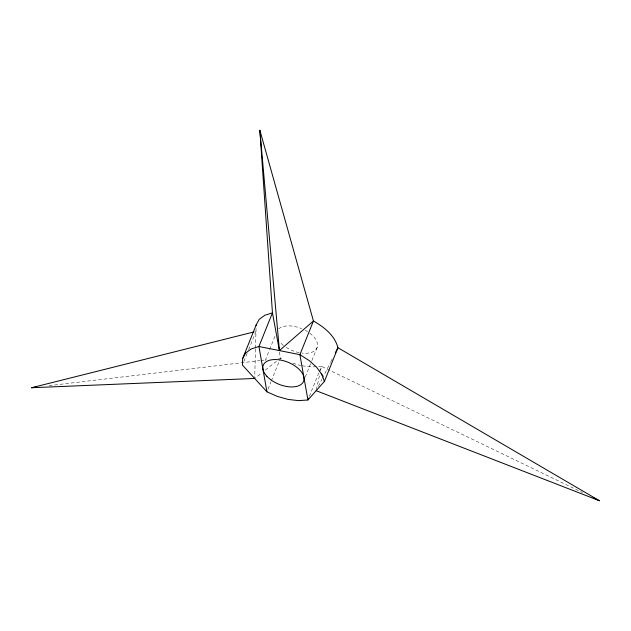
<?xml version="1.0" encoding="UTF-8"?>
<svg xmlns="http://www.w3.org/2000/svg" width="631" height="631" viewBox="0 0 631 631"><rect width="100%" height="100%" fill="white"/><g stroke="black" fill="none" stroke-linecap="round" stroke-linejoin="round"><path stroke-width="0.47" stroke-dasharray="3.15 2.37" d="M255.492 349.061L254.687 378.458L261.518 373.087M255.516 348.083L256.06 328.538M316.376 389.753L319.633 374.751M320.445 371.004L321.463 366.319L582.626 492.606M243.897 361.445L247.194 353.257M248.653 349.621L255.973 331.425M265.225 360.459L269.248 350.45M269.611 349.542L275.1 335.897M268.041 389.098L270.967 381.818M271.338 380.903L280.479 358.163L279.281 351.412M305.278 376.928L311.493 361.46M311.864 360.553L317.346 346.9M309.395 396.339L318.9 372.684M319.27 371.777L321.463 366.319L312.037 366.966L301.594 365.743M318.387 386.306L321.944 379.294M322.386 378.419L330.384 362.636M330.833 361.76L333.05 357.375M265.312 370.097L276.686 361.145M49.123 385.651L259.98 360.601M260.95 360.482L266.81 359.788M278.523 358.392L280.479 358.163L282.152 358.905M292.894 363.322L300.719 365.499M309.805 333.215A21.706 11.918 21.9 0 1 317.101 347.649A21.706 11.918 21.9 0 1 301.926 353.084M299.275 352.658A21.706 11.918 21.9 0 1 285.551 346.979M283.414 345.417A21.706 11.918 21.9 0 1 280.369 342.586M278.626 328.925A21.706 11.918 21.9 0 1 301.784 328.68M305.191 330.289A21.706 11.918 21.9 0 1 307.589 331.685"/><path stroke-width="0.95" d="M266.945 391.827L258.915 346.506L272.45 312.842L264.697 315.311L259.144 319.436L256.17 324.926L242.635 358.589L242.438 365.089L266.945 391.827L277.293 396.402L288.059 399.407L298.51 400.63L307.928 399.983L324.405 381.4L337.94 347.736C334.793 335.353 324.011 327.055 313.433 320.998L259.862 130.254L272.45 312.842L279.407 350.584L313.433 320.998L299.899 354.661L307.928 399.983L308.662 398.161M256.147 325.651L256.17 324.926M335.274 352.997L337.94 347.736L599.45 500.746L316.17 390.692M242.635 358.589L245.609 353.1L251.162 348.975L258.915 346.506L299.899 354.661L309.127 360.506L316.596 367.226L321.81 374.349L324.405 381.4M254.687 378.458L31.55 387.734L254.056 331.906M31.55 387.734L36.432 387.158M593.25 497.749L599.45 500.746M321.226 373.552L322.102 375.137M259.862 130.254L279.407 350.584M266.834 376.25A21.706 11.918 21.9 0 0 302.328 383.317A21.706 11.918 21.9 0 0 281.103 360.159A21.706 11.918 21.9 0 0 266.834 376.25"/></g></svg>
